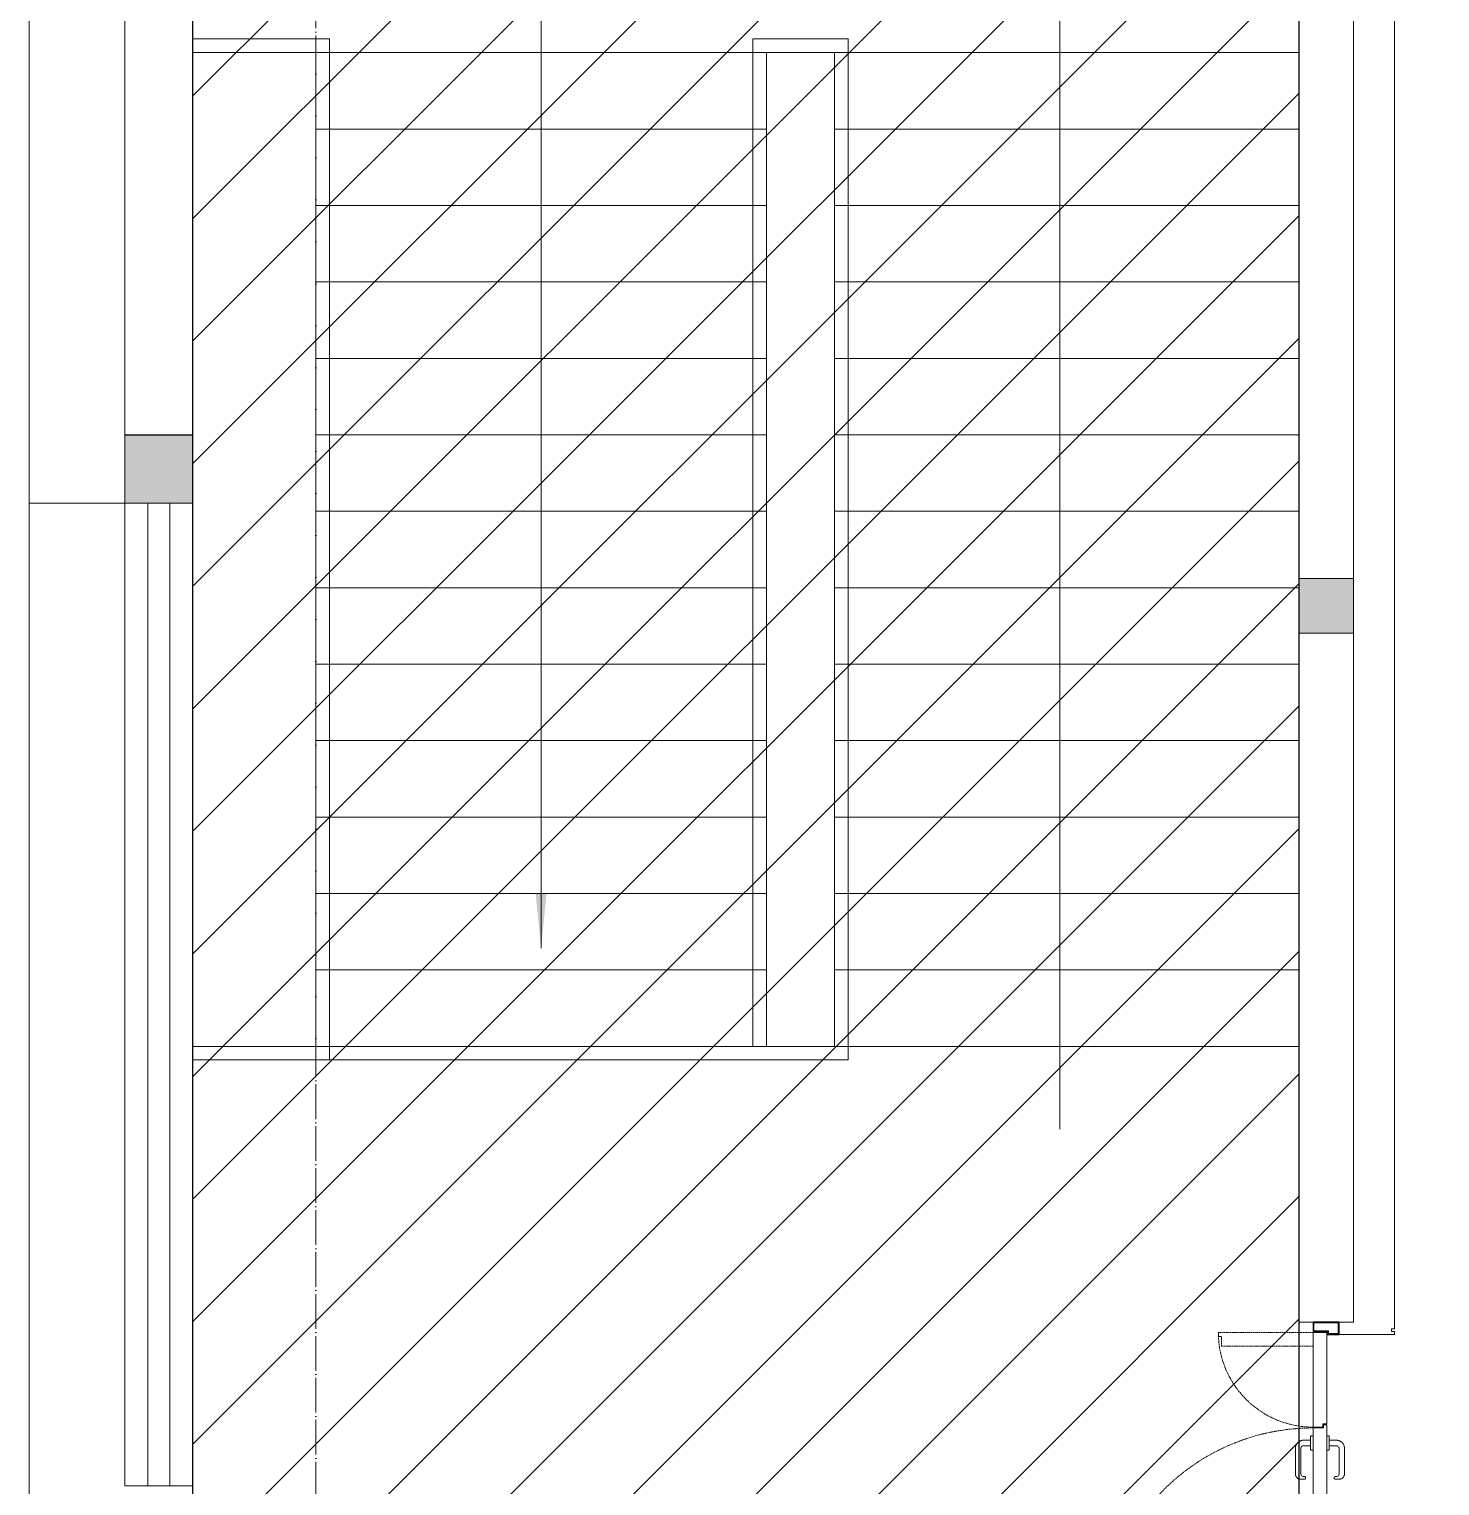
# Model space of a CAD drawing. Header units: millimetres. Extents: x -1346 to 48994, y -3569 to 24186.
# Drawn here: x 2684 to 7851, y 4316 to 9652 of the extents above; entities that cross this region are included whole.
import ezdxf

# ---------------------------------------------------------------- set-up
doc = ezdxf.new("R2010")
doc.units = ezdxf.units.MM
for name, pattern in [('DASH', [0.35, 0.25, -0.1]), ('DOTE', [61.467999999999996, 50.8, -5.08, 0.508, -5.08]), ('M-CENTER', [11.25, 7.5, -1.25, 1.25, -1.25])]:
    doc.linetypes.add(name, pattern=pattern)
for name, color, linetype, lineweight in [('BS-AR-OC', 253, 'Continuous', 0), ('BS-DOTE', 134, 'DOTE', 0), ('BS-STRS', 30, 'Continuous', 0), ('BS-STRS-HANDRAIL', 12, 'Continuous', 0), ('BS-WALL-FINISH', 3, 'Continuous', 0), ('BS-WALL-ORI', 200, 'Continuous', 0), ('BS-WINDOW', 72, 'Continuous', 0), ('DS-DOOR', 60, 'Continuous', 0), ('DS-DOOR-JAMB', 3, 'Continuous', 0)]:
    doc.layers.add(name, color=color, linetype=linetype, lineweight=lineweight)
doc.layers.add('BS-DOOR-JAMB', color=3, linetype='Continuous')
doc.layers.add('WALL', color=160, linetype='Continuous')

# ---------------------------------------------------------------- blocks, each defined once
blk = doc.blocks.new('_ARROW')
blk.add_solid([(0, 0), (-1, 0.1), (-1, -0.1)])
blk = doc.blocks.new('*U55')
at = {"linetype": 'Continuous'}
for p, q in [((66716.6852562665, 97964.81271882288), (66716.6852562665, 94364.81271882381)), ((66796.6852562665, 97964.81271882288), (66796.6852562665, 94364.81271882381))]:
    blk.add_line(p, q, dxfattribs=at)
blk.add_lwpolyline([(66631.6852562665, 94364.81271882381), (66881.6852562665, 94364.81271882381), (66881.6852562665, 97964.81271882288), (66631.6852562665, 97964.81271882288)], close=True, dxfattribs=at)
blk = doc.blocks.new('DSGEFGERG')
at = {"layer": 'BS-DOOR-JAMB'}
blk.add_lwpolyline([(362877.4512162836, 9222.44437043171), (362912.3212966088, 9222.44437043171), (362912.3212966088, 9275.44437043171), (362922.4512966088, 9275.44437043171), (362922.4512966088, 9317.44437043171), (362877.4512162836, 9317.44437043171), (362877.4512162838, 9222.444370431678)], dxfattribs=at)
at = {"layer": 'BS-DOOR-JAMB', "color": 8}
blk.add_lwpolyline([(362879.4512162837, 9224.44437043171), (362879.4512162836, 9315.44437043171), (362920.4512966089, 9315.44437043171), (362920.4512966089, 9277.44437043171), (362910.3212966088, 9277.44437043171), (362910.3212966088, 9224.44437043171), (362879.4512162836, 9224.444370431682)], dxfattribs=at)
at = {"layer": 'DS-DOOR', "color": 8}
blk.add_lwpolyline([(362880.4512162837, 9225.44437043171), (362880.4512162837, 9225.44437043171), (362880.4512162836, 9314.44437043171), (362919.4512966088, 9314.444370431678), (362919.4512966088, 9278.44437043171), (362909.3212966088, 9278.44437043171), (362909.3212966088, 9225.44437043171), (362880.4512162837, 9225.44437043171), (362880.4512162837, 9225.44437043171), (362880.4512162837, 9225.44437043171)], dxfattribs=at)
blk = doc.blocks.new('*U118')
at = {"color": 146, "linetype": 'M-CENTER', "lineweight": 0}
for p, q in [((112.9999999999963, 56.00000000000182, -5.704157e-09), (19.99999999983629, 55.99999999999273, 2.63088882e-08)), ((-10, 0), (-10.00000000016735, 25.99999999983083, 1.01737095e-08)), ((10, -7.276e-12), (9.999999999839927, 25.99999999993997, -3.9121339e-09)), ((114.3593452735513, 36.00000000000182, 2.5669155e-08), (19.99999999985084, 35.99999999999273, 2.61724954e-08)), ((133, 36.00000000000182, 2.242481e-08), (133, 23.15469471114738, 2.24310838e-08)), ((-10, -68), (-10.00000000016735, -93.99999999983265, 1.01737095e-08)), ((10, -67.99999999999272), (9.999999999839927, -93.99999999994179, -3.9121339e-09)), ((114.3593452735513, -104.0000000000018, 2.5669155e-08), (19.99999999985084, -103.9999999999945, 2.61724954e-08)), ((133, -104.0000000000018, 2.242481e-08), (133, -91.15469471114739, 2.24310838e-08)), ((112.9999999999963, -124.0000000000018, -5.704157e-09), (19.99999999983629, -123.9999999999927, 2.63088882e-08))]:
    blk.add_line(p, q, dxfattribs=at)
at = {"color": 146}
for p, q in [((-24.00000000000364, 0), (23.99999999999636, 0)), ((122.3593452735513, 22.99999999999818, 1.696246883e-07), (122.3593452735513, 28.00000000000182, 1.696246883e-07)), ((-26.00000000000364, -9), (-26.00000000000364, -2)), ((-26.00000000000364, -9), (25.99999999999636, -9)), ((25.99999999999636, -9), (25.99999999999636, -2)), ((-26.00000000000364, -59), (25.99999999999636, -59)), ((-26.00000000000364, -59), (-26.00000000000364, -66)), ((-24.00000000000364, -68), (23.99999999999636, -68)), ((25.99999999999636, -59), (25.99999999999636, -66)), ((122.3593452735513, -90.99999999999818, 1.696246883e-07), (122.3593452735513, -96.00000000000182, 1.696246883e-07))]:
    blk.add_line(p, q, dxfattribs=at)
at = {"color": 146, "linetype": 'M-CENTER', "lineweight": 0}
for centre, radius, start, end in [((19.99999999983993, 25.99999999999273, 1.58537377262e-05), 30, 90, 180.0000000003126), ((113, 36.00000000000182, -4.44820155876e-05), 20, 0, 90), ((19.99999999983993, 25.99999999999273, 1.58537377262e-05), 10, 90, 180.0000000003126), ((127.6717996903026, 23.61888690994056, 1.696246883e-07), 5.348382272938113, 186.6448545141648, 355.0209696154624), ((19.99999999983993, -93.99999999999454, 1.58537377262e-05), 30, 179.9999999996873, 270), ((19.99999999983993, -93.99999999999454, 1.58537377262e-05), 10, 179.9999999996873, 270), ((113, -104.0000000000018, -4.44820155876e-05), 20, 270, 0), ((127.6717996903026, -91.61888690994056, 1.696246883e-07), 5.348382272938113, 4.979030384537622, 173.3551454858352)]:
    blk.add_arc(centre, radius, start, end, dxfattribs=at)
at = {"color": 146}
for centre, start, end in [((-24.00000000000364, -2), 90, 180), ((23.99999999999636, -2), 0, 90), ((-24.00000000000364, -66), 180, 270), ((23.99999999999636, -66), 270, 0)]:
    blk.add_arc(centre, 2, start, end, dxfattribs=at)
at = {"color": 146, "extrusion": (-1.79944417e-08, 0, 1)}
for centre, start, end in [((114.3593452736714, 28.00000000001825, -3.33716338e-07), 0, 90), ((114.3593452736605, -95.9999999999818, -3.33716338e-07), 270, 0)]:
    blk.add_arc(centre, 8, start, end, dxfattribs=at)
blk = doc.blocks.new('DFSGDSGSFG')
at = {"color": 8, "linetype": 'DASH', "ltscale": 20}
for p, q in [((104682.4749289867, 94540.12538517956), (104682.4749289865, 94566.12538517939, 1.01737097e-08)), ((104702.4749289867, 94540.12538517956), (104702.4749289866, 94566.1253851795, -3.9121337e-09)), ((104805.4749289867, 94596.12538517956, -5.7041568e-09), (104712.4749289865, 94596.12538517956, 2.63088884e-08)), ((104806.8342742603, 94576.12538517956, 2.56691552e-08), (104712.4749289866, 94576.12538517956, 2.61724956e-08)), ((104814.8342742603, 94563.12538517956, 1.696246885e-07), (104814.8342742603, 94568.12538517956, 1.696246885e-07)), ((104825.4749289867, 94576.12538517956, 2.24248102e-08), (104825.4749289867, 94563.28007989071, 2.2431084e-08)), ((104666.4749289867, 94531.12538517956), (104666.4749289867, 94538.12538517956)), ((104666.4749289867, 94531.12538517956), (104718.4749289867, 94531.12538517956)), ((104668.4749289867, 94540.12538517956), (104716.4749289867, 94540.12538517956)), ((104718.4749289867, 94531.12538517956), (104718.4749289867, 94538.12538517956)), ((104666.4749289867, 94481.12538517956), (104718.4749289867, 94481.12538517956)), ((104666.4749289867, 94481.12538517956), (104666.4749289867, 94474.12538517956)), ((104668.4749289867, 94472.12538517955), (104716.4749289867, 94472.12538517955)), ((104682.4749289867, 94472.12538517955), (104682.4749289865, 94446.12538517974, 1.01737097e-08)), ((104702.4749289867, 94472.12538517955), (104702.4749289866, 94446.12538517962, -3.9121337e-09)), ((104718.4749289867, 94481.12538517956), (104718.4749289867, 94474.12538517956)), ((104814.8342742603, 94449.12538517955, 1.696246885e-07), (104814.8342742603, 94444.12538517956, 1.696246885e-07)), ((104825.4749289867, 94436.12538517956, 2.24248102e-08), (104825.4749289867, 94448.97069046841, 2.2431084e-08)), ((104806.8342742603, 94436.12538517956, 2.56691552e-08), (104712.4749289866, 94436.12538517956, 2.61724956e-08)), ((104805.4749289867, 94416.12538517956, -5.7041568e-09), (104712.4749289865, 94416.12538517956, 2.63088884e-08))]:
    blk.add_line(p, q, dxfattribs=at)
for points in [[(105088.7290727444, 95590.38582537427), (105076.7290727443, 95590.38582537427), (105076.7290727443, 95605.38582539304), (105423.7347685308, 95605.38582539304), (105423.7347685308, 95555.38073047007), (105088.7290727443, 95555.38073047007)], [(105423.7347683659, 94481.12029025696), (104649.4749289867, 94481.1202902566), (104649.4749289867, 94499.12029027537), (104637.4749289867, 94499.12029027537), (104637.4749289867, 94531.12538517956), (105423.7347683659, 94531.12538517993)]]:
    blk.add_lwpolyline(points, close=True, dxfattribs=at)
for points in [[(105458.7347678791, 95270.3801296066), (105458.7347678791, 95258.3801296066), (105423.7347678603, 95258.38012960658), (105423.7347685308, 95605.38582539304), (105473.7398634538, 95605.38582539304), (105473.7398627833, 95270.38012960656)], [(105423.7347683659, 94481.12029025696), (105423.7347678603, 95255.38012963774), (105461.7347678791, 95255.38012963775), (105461.7347678791, 95267.38012963775), (105473.7398627833, 95267.38012963774), (105473.7398632888, 94481.12029025696)]]:
    blk.add_lwpolyline(points, close=True)
for centre, radius, start, end in [((105423.7347688674, 95605.3858260727), 347.0056964665379, 180.0025492387575, 269.9999999183718), ((105423.7347683674, 94481.12029025632), 774.2598393807274, 90.00000003828532, 179.9999999999117), ((104712.4749289865, 94566.12538517956, 1.58537377265e-05), 30, 90, 180), ((104712.4749289865, 94566.12538517956, 1.58537377265e-05), 10, 90, 180), ((104805.4749289867, 94576.12538517956, -4.44820155874e-05), 20, 0, 90), ((104820.146728677, 94563.7442720895, 1.696246885e-07), 5.348382272938113, 186.6448545143685, 355.0209696154553), ((104668.4749289867, 94538.12538517956), 2, 90, 180), ((104716.4749289867, 94538.12538517956), 2, 0, 90), ((104668.4749289867, 94474.12538517956), 2, 180, 270), ((104716.4749289867, 94474.12538517956), 2, 270, 0), ((104820.146728677, 94448.50649826962, 1.696246885e-07), 5.348382272938113, 4.979030384544695, 173.3551454856315), ((104712.4749289865, 94446.12538517956, 1.58537377265e-05), 30, 180, 270), ((104712.4749289865, 94446.12538517956, 1.58537377265e-05), 10, 180, 270), ((104805.4749289867, 94436.12538517956, -4.44820155874e-05), 20, 270, 0)]:
    blk.add_arc(centre, radius, start, end, dxfattribs=at)
at = {"color": 8, "linetype": 'DASH', "ltscale": 20, "extrusion": (-1.79944417e-08, 0, 1)}
for centre, start, end in [((104806.8342742604, 94568.1253851795, -0.0018842163495402), 0, 90), ((104806.8342742604, 94444.1253851795, -0.0018842163495402), 270, 0)]:
    blk.add_arc(centre, 8, start, end, dxfattribs=at)
at = {"xscale": -1, "rotation": 90}
blk.add_blockref('*U118', (105414.7398628221, 95200.38012963775), dxfattribs=at)
blk = doc.blocks.new('FDGDSGDDSS')
at = {"layer": 'BS-DOTE', "ltscale": 2.5}
blk.add_line((68371.24175638467, 81618.2502099309), (68371.24175638467, 105053.8860020485), dxfattribs=at)

msp = doc.modelspace()

# ---------------------------------------------------------------- hatches: boundary and pattern name
h = msp.add_hatch()
h.set_pattern_fill('ANSI31', color=251, scale=100)
h.set_pattern_definition([(45, (-162339.8126737746, -83027.44593458522), (-224.5064030267288, 224.5064030267288), [])])
h.paths.add_polyline_path([(3634.261994786974, 11215.80427534395), (7334.261994786507, 11215.80427534395), (7334.261994786507, 3565.804275345716), (3634.261994787439, 3565.804275345716), (3634.261994787439, 4065.804275345715), (3284.261994790233, 4065.804275345715), (3284.261994790233, 10865.80427534664), (3634.261994786974, 10865.80427534664)])
at = {"layer": 'BS-WALL-ORI'}
h = msp.add_hatch(color=253, dxfattribs=at)
h.dxf.hatch_style = 1
h.paths.add_polyline_path([(40934.26199478837, 1240.804275347578), (40734.26199478837, 1240.804275347578), (40734.26199478837, 1040.804275346647), (40934.26199478837, 1040.804275346647)], flags=17)
edge = h.paths.add_edge_path()
edge.add_line((2684.261994786508, 690.8042753457157), (45084.26199478837, 690.8042753457157))
edge.add_line((44484.26199478744, 15665.80427534571), (44734.26199478744, 15665.80427534665))
h = msp.add_hatch(color=253, dxfattribs=at)
h.dxf.hatch_style = 1
h.paths.add_polyline_path([(3034.261994788371, 8165.804275346648), (3284.261994790233, 8165.804275346648), (3284.261994790233, 7915.804275346648), (3034.261994788371, 7915.804275346648)])
h = msp.add_hatch(color=253, dxfattribs=at)
h.dxf.hatch_style = 1
h.paths.add_polyline_path([(7334.26199479425, 7439.304275360616), (7534.261994793289, 7439.304275360616), (7534.261994793289, 7639.304275360617), (7334.26199479425, 7639.304275360617)])

# ---------------------------------------------------------------- linework, layer by layer
at = {"color": 251}
msp.add_lwpolyline([(3634.261994786974, 11215.80427534395), (7334.261994786507, 11215.80427534395), (7334.261994786507, 3565.804275345716), (3634.261994787439, 3565.804275345716), (3634.261994787439, 4065.804275345715), (3284.261994790233, 4065.804275345715), (3284.261994790233, 10865.80427534664), (3634.261994786974, 10865.80427534664), (3634.261994786974, 11215.80427534395)], dxfattribs=at)
at = {"layer": 'BS-AR-OC', "linetype": 'Continuous'}
for p, q in [((2684.261994787439, 19115.80427534758), (2684.261994786508, 690.8042753457157)), ((3034.261994788371, 7915.80427534851), (2684.261994787439, 7915.80427534851))]:
    msp.add_line(p, q, dxfattribs=at)
at = {"layer": 'BS-STRS'}
for p, q in [((3734.261994788371, 9565.804275344784), (7334.261994792097, 9565.804275344784)), ((3734.261994788371, 9565.804275344784), (7334.261994792097, 9565.804275344784)), ((3734.261994788371, 9285.804275344784), (5384.261994787439, 9285.804275344784)), ((5634.261994787439, 9285.804275344784), (7334.261994792097, 9285.804275344784)), ((3734.261994788371, 9005.804275344784), (5384.261994787439, 9005.804275344784)), ((5634.261994787439, 9005.804275344784), (7334.261994792097, 9005.804275344784)), ((3734.261994788371, 8725.804275344783), (5384.261994787439, 8725.804275344783)), ((5634.261994787439, 8725.804275344783), (7334.261994792097, 8725.804275344783)), ((3734.261994788371, 8445.804275344784), (5384.261994787439, 8445.804275344784)), ((5634.261994787439, 8445.804275344784), (7334.261994793028, 8445.804275344784)), ((3734.261994788371, 8165.804275344784), (5384.261994787439, 8165.804275344784)), ((5634.261994787439, 8165.804275344784), (7334.261994792097, 8165.804275344784)), ((3734.261994788371, 7885.804275344785), (5384.261994788371, 7885.804275344785)), ((5634.261994787439, 7885.804275344785), (7334.261994792097, 7885.804275344785)), ((3734.261994788371, 7605.804275344785), (5384.261994788371, 7605.804275344785)), ((5634.261994787439, 7605.804275344785), (7334.261994792097, 7605.804275344785)), ((3734.261994788371, 7325.804275344784), (5384.261994788371, 7325.804275344784)), ((5634.261994787439, 7325.804275344784), (7334.261994792097, 7325.804275344784)), ((3734.261994788371, 7045.804275344784), (5384.261994788371, 7045.804275344784)), ((5634.261994787439, 7045.804275344784), (7334.261994793028, 7045.804275344784)), ((3734.261994788371, 6765.804275344784), (5384.261994788371, 6765.804275344784)), ((5634.261994787439, 6765.804275344784), (7334.261994792097, 6765.804275344784)), ((3734.261994788371, 6485.804275344785), (5384.261994788371, 6485.804275344785)), ((5634.261994787439, 6485.804275344785), (7334.261994792097, 6485.804275344785)), ((3734.261994788371, 6205.804275344784), (5384.261994788371, 6205.804275344784)), ((5634.261994787439, 6205.804275344784), (7334.261994792097, 6205.804275344784)), ((5634.261994787439, 5925.804275344784), (7334.261994792097, 5925.804275344784))]:
    msp.add_line(p, q, dxfattribs=at)
msp.add_lwpolyline([(4559.261994788371, 6285.401965276997), (4559.261994788371, 9856.783019170824), (6459.128852907515, 9856.783019170824), (6459.128852907515, 5622.396166402573)], dxfattribs=at)
at = {"layer": 'BS-STRS-HANDRAIL'}
for p, q in [((3784.261994788371, 9615.804275344784), (3284.261994789768, 9615.804275344784)), ((3784.261994788371, 9615.804275344784), (3784.261994788371, 5875.804275344784)), ((5334.261994787439, 9615.804275344784), (5334.26199478837, 5925.804275344784)), ((5334.261994787439, 9615.804275344784), (5684.261994787439, 9615.804275344784)), ((5684.261994787439, 9615.804275344784), (5684.261994788371, 5875.804275344784)), ((3734.261994787905, 9565.804275344784), (3284.261994789768, 9565.804275344784)), ((3734.261994787439, 5925.804275344784), (3734.261994787905, 9565.804275344784)), ((5384.261994787439, 9565.804275344784), (5384.261994788371, 5925.804275344784)), ((5634.261994787439, 9565.804275344784), (5634.261994788371, 5925.804275344784)), ((3284.261994790233, 5925.804275344784), (3734.261994787439, 5925.804275344784)), ((3734.261994788371, 5925.804275344784), (5384.261994788371, 5925.804275344784)), ((5384.261994788371, 5925.804275344784), (5634.261994788371, 5925.804275344784)), ((3284.261994790233, 5875.804275344784), (3784.261994788371, 5875.804275344784)), ((3784.261994788371, 5875.804275344784), (5684.261994788371, 5875.804275344784))]:
    msp.add_line(p, q, dxfattribs=at)
at = {"layer": 'BS-WALL-FINISH'}
for points in [[(7684.261994792386, 4890.804195023247), (7684.26199479326, 14765.59433957908)], [(7481.760101873433, 4870.80419502319), (7684.26199479099, 4870.804195023247), (7684.26199479099, 4880.804195023247), (7674.26199479099, 4880.804195023247), (7674.26199479099, 4890.804195023247), (7684.26199479099, 4890.804195023247)]]:
    msp.add_lwpolyline(points, dxfattribs=at)
at = {"layer": 'BS-WALL-ORI'}
for points in [[(7534.261994793289, 11215.80427534851), (7334.26199479489, 11215.80427534851), (7334.26199479489, 7639.304275360617), (7534.261994793289, 7639.304275360617)], [(3034.261994788371, 8165.804275346648), (3284.261994788371, 8165.804275346648), (3284.261994788371, 10865.80427534664), (3034.261994788371, 10865.80427534664)], [(3034.261994788371, 8165.804275346648), (3284.261994790233, 8165.804275346648), (3284.261994790233, 7915.804275346648), (3034.261994788371, 7915.804275346648)], [(7334.26199479425, 7439.304275360616), (7534.261994793289, 7439.304275360616), (7534.261994793289, 7639.304275360617), (7334.26199479425, 7639.304275360617)], [(7534.261994790234, 4915.804275348509), (7334.26199479425, 4915.804275348509), (7334.26199479425, 7439.304275360616), (7534.261994790234, 7439.304275360616)]]:
    msp.add_lwpolyline(points, close=True, dxfattribs=at)
at = {"layer": 'WALL'}
msp.add_line((3034.261994788371, 8165.804275346648), (3284.261994790233, 8165.804275346648), dxfattribs=at)

# ---------------------------------------------------------------- block references
msp.add_blockref('FDGDSGDDSS', (-64636.9797615963, -83027.44593458522))
at = {"layer": 'BS-STRS', "xscale": 200, "yscale": 200, "zscale": 200, "rotation": 270}
msp.add_blockref('_ARROW', (4559.261994787439, 6285.401965276997), dxfattribs=at)
at = {"layer": 'BS-WINDOW'}
msp.add_blockref('*U55', (-63597.42326147625, -90049.00844347622), dxfattribs=at)
at = {"layer": 'DS-DOOR'}
msp.add_blockref('DFSGDSGSFG', (-98036.97976159536, -90727.44593458336), dxfattribs=at)
at = {"layer": 'DS-DOOR-JAMB', "color": 2, "linetype": 'ByBlock', "rotation": 270}
msp.add_blockref('DSGEFGERG', (-1835.684268558305, 367793.255491632), dxfattribs=at)

doc.saveas('drawing.dxf')
